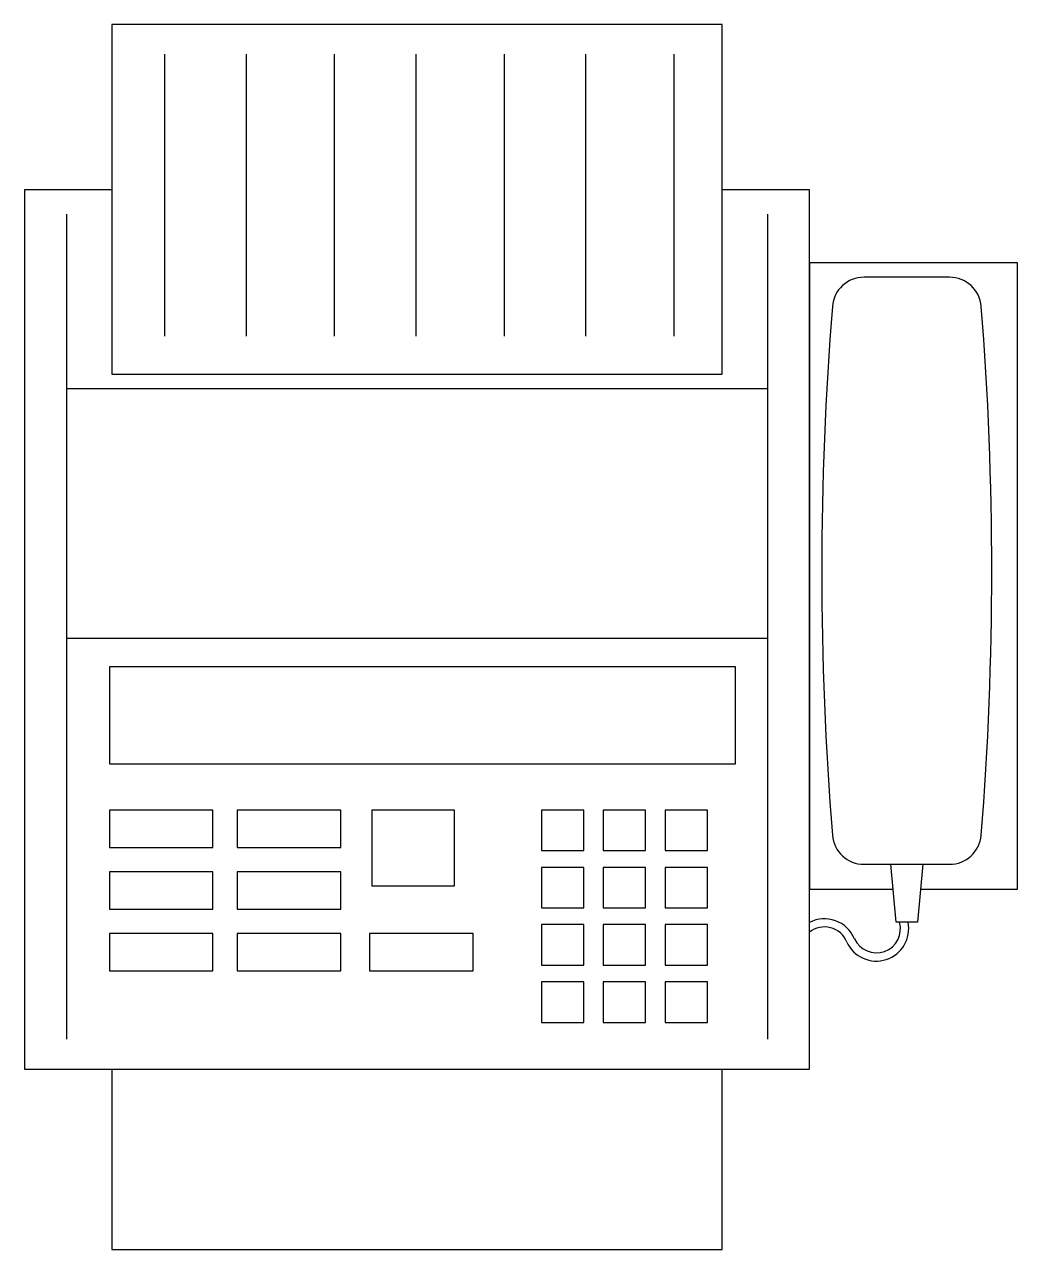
# Model space of a CAD drawing. Header units: millimetres. Extents: x 1293.717 to 1294.03, y 2700.521 to 2700.906.
import ezdxf

# ---------------------------------------------------------------- set-up
doc = ezdxf.new("R2010")
doc.units = ezdxf.units.MM
doc.header["$LTSCALE"] = 10
doc.layers.add('Equipam_audio_vídeo', color=1, linetype='Continuous')

msp = doc.modelspace()

# ---------------------------------------------------------------- linework, layer by layer
at = {"layer": 'Equipam_audio_vídeo'}
for p, q in [((1293.761379892341, 2700.896721196844), (1293.761379892341, 2700.807974167353)), ((1293.787047516753, 2700.896721196844), (1293.787047516753, 2700.807974167353)), ((1293.814796306731, 2700.896721196844), (1293.814796306731, 2700.807974167353)), ((1293.840463931143, 2700.896721196844), (1293.840463931143, 2700.807974167353)), ((1293.868212721121, 2700.896721196844), (1293.868212721121, 2700.807974167353)), ((1293.893880345533, 2700.896721196844), (1293.893880345533, 2700.807974167353)), ((1293.921629135511, 2700.896721196844), (1293.921629135511, 2700.807974167353)), ((1293.730525466018, 2700.846336745867), (1293.730525466018, 2700.586825715581)), ((1293.951124087722, 2700.846336745867), (1293.951124087722, 2700.586825715581)), ((1293.730525466018, 2700.791520208776), (1293.951124087722, 2700.791520208776)), ((1293.730525466018, 2700.71298713736), (1293.951124087722, 2700.71298713736))]:
    msp.add_line(p, q, dxfattribs=at)
for points in [[(1293.744865276805, 2700.906045266771), (1293.744865276805, 2700.796012699112), (1293.936784276934, 2700.796012699112), (1293.936784276934, 2700.906045266771)], [(1293.744036930197, 2700.703973765861), (1293.744036930197, 2700.673467021862), (1293.94105250501, 2700.673467021862), (1293.94105250501, 2700.703973765861)], [(1293.744036930197, 2700.658906992611), (1293.744036930197, 2700.647120250114), (1293.776641688919, 2700.647120250114), (1293.776641688919, 2700.658906992611)], [(1293.784272587207, 2700.658906992611), (1293.784272587207, 2700.647120250114), (1293.816877345929, 2700.647120250114), (1293.816877345929, 2700.658906992611)], [(1293.826589409785, 2700.658906992611), (1293.826589409785, 2700.635056204215), (1293.852673216762, 2700.635056204215), (1293.852673216762, 2700.658906992611)], [(1293.880005445069, 2700.658906908366), (1293.880005445069, 2700.646149536567), (1293.893324803601, 2700.646149536567), (1293.893324803601, 2700.658906908366)], [(1293.899429522233, 2700.658906908366), (1293.899429522233, 2700.646149536567), (1293.912748880765, 2700.646149536567), (1293.912748880765, 2700.658906908366)], [(1293.918853599396, 2700.658906908366), (1293.918853599396, 2700.646149536567), (1293.932172957929, 2700.646149536567), (1293.932172957929, 2700.658906908366)], [(1293.880005445069, 2700.640880165368), (1293.880005445069, 2700.628122793568), (1293.893324803601, 2700.628122793568), (1293.893324803601, 2700.640880165368)], [(1293.899429522233, 2700.640880165368), (1293.899429522233, 2700.628122793568), (1293.912748880765, 2700.628122793568), (1293.912748880765, 2700.640880165368)], [(1293.918853599396, 2700.640880165368), (1293.918853599396, 2700.628122793568), (1293.932172957929, 2700.628122793568), (1293.932172957929, 2700.640880165368)], [(1293.744036930197, 2700.639493564114), (1293.744036930197, 2700.627706821617), (1293.776641688919, 2700.627706821617), (1293.776641688919, 2700.639493564114)], [(1293.784272587207, 2700.639493564114), (1293.784272587207, 2700.627706821617), (1293.816877345929, 2700.627706821617), (1293.816877345929, 2700.639493564114)], [(1293.880005445069, 2700.622853422369), (1293.880005445069, 2700.61009605057), (1293.893324803601, 2700.61009605057), (1293.893324803601, 2700.622853422369)], [(1293.899429522233, 2700.622853422369), (1293.899429522233, 2700.61009605057), (1293.912748880765, 2700.61009605057), (1293.912748880765, 2700.622853422369)], [(1293.918853599396, 2700.622853422369), (1293.918853599396, 2700.61009605057), (1293.932172957929, 2700.61009605057), (1293.932172957929, 2700.622853422369)], [(1293.744036930197, 2700.620080135617), (1293.744036930197, 2700.608293393119), (1293.776641688919, 2700.608293393119), (1293.776641688919, 2700.620080135617)], [(1293.784272587207, 2700.620080135617), (1293.784272587207, 2700.608293393119), (1293.816877345929, 2700.608293393119), (1293.816877345929, 2700.620080135617)], [(1293.825895645806, 2700.620080135617), (1293.825895645806, 2700.608293393119), (1293.858500404528, 2700.608293393119), (1293.858500404528, 2700.620080135617)], [(1293.880005445069, 2700.604826679371), (1293.880005445069, 2700.592069307572), (1293.893324803601, 2700.592069307572), (1293.893324803601, 2700.604826679371)], [(1293.899429522233, 2700.604826679371), (1293.899429522233, 2700.592069307572), (1293.912748880765, 2700.592069307572), (1293.912748880765, 2700.604826679371)], [(1293.918853599396, 2700.604826679371), (1293.918853599396, 2700.592069307572), (1293.932172957929, 2700.592069307572), (1293.932172957929, 2700.604826679371)]]:
    msp.add_lwpolyline(points, close=True, dxfattribs=at)
for points in [[(1293.717342054896, 2700.85400285889), (1293.717342054896, 2700.577434417523), (1293.964307498843, 2700.577434417523), (1293.964307498843, 2700.85400285889), (1293.936784276934, 2700.85400285889)], [(1293.744865276805, 2700.85400285889), (1293.717342054896, 2700.85400285889)], [(1293.964307498843, 2700.831071410967), (1293.964307498843, 2700.634009500976), (1293.990624908991, 2700.634009500976)], [(1293.99921815069, 2700.634009500976), (1294.029751935637, 2700.634009500976), (1294.029751935637, 2700.831071410967), (1293.964307498843, 2700.831071410967)], [(1293.999937144332, 2700.641843010359), (1293.998263433469, 2700.623607759062), (1293.991579626212, 2700.623607759062), (1293.989905915348, 2700.641843010359)], [(1293.744865276805, 2700.577434417523), (1293.744865276805, 2700.520655796273), (1293.936784276934, 2700.520655796273), (1293.936784276934, 2700.577434417523)]]:
    msp.add_lwpolyline(points, dxfattribs=at)
msp.add_lwpolyline([(1293.971506524103, 2700.817349887185, 0.04011445595914211), (1293.971506524103, 2700.651042010186, 0.3909179652522102), (1293.981474392417, 2700.641843010359), (1294.008368667264, 2700.641843010359, 0.3909179652522184), (1294.018336535577, 2700.651042010186, 0.04011445595914289), (1294.018336535577, 2700.817349887185, 0.3909179652522184), (1294.008368667264, 2700.826548887011), (1293.981474392417, 2700.826548887011, 0.3909179652522184)], format="xyb", close=True, dxfattribs=at)
for centre, radius, start, end in [((1293.96902987998, 2700.614534701916), 0.01017969961249283, 22.43768052768067, 117.639172601039), ((1293.96902987998, 2700.614534701916), 0.007591093277851494, 22.12003606367013, 128.4692840534958), ((1293.985340027777, 2700.621582273536), 0.01017969961249283, 204.3004089984704, 11.47691018892615), ((1293.985340027777, 2700.621582273536), 0.007591093277851494, 204.6180534606958, 15.47536067674686)]:
    msp.add_arc(centre, radius, start, end, dxfattribs=at)

doc.saveas('drawing.dxf')
